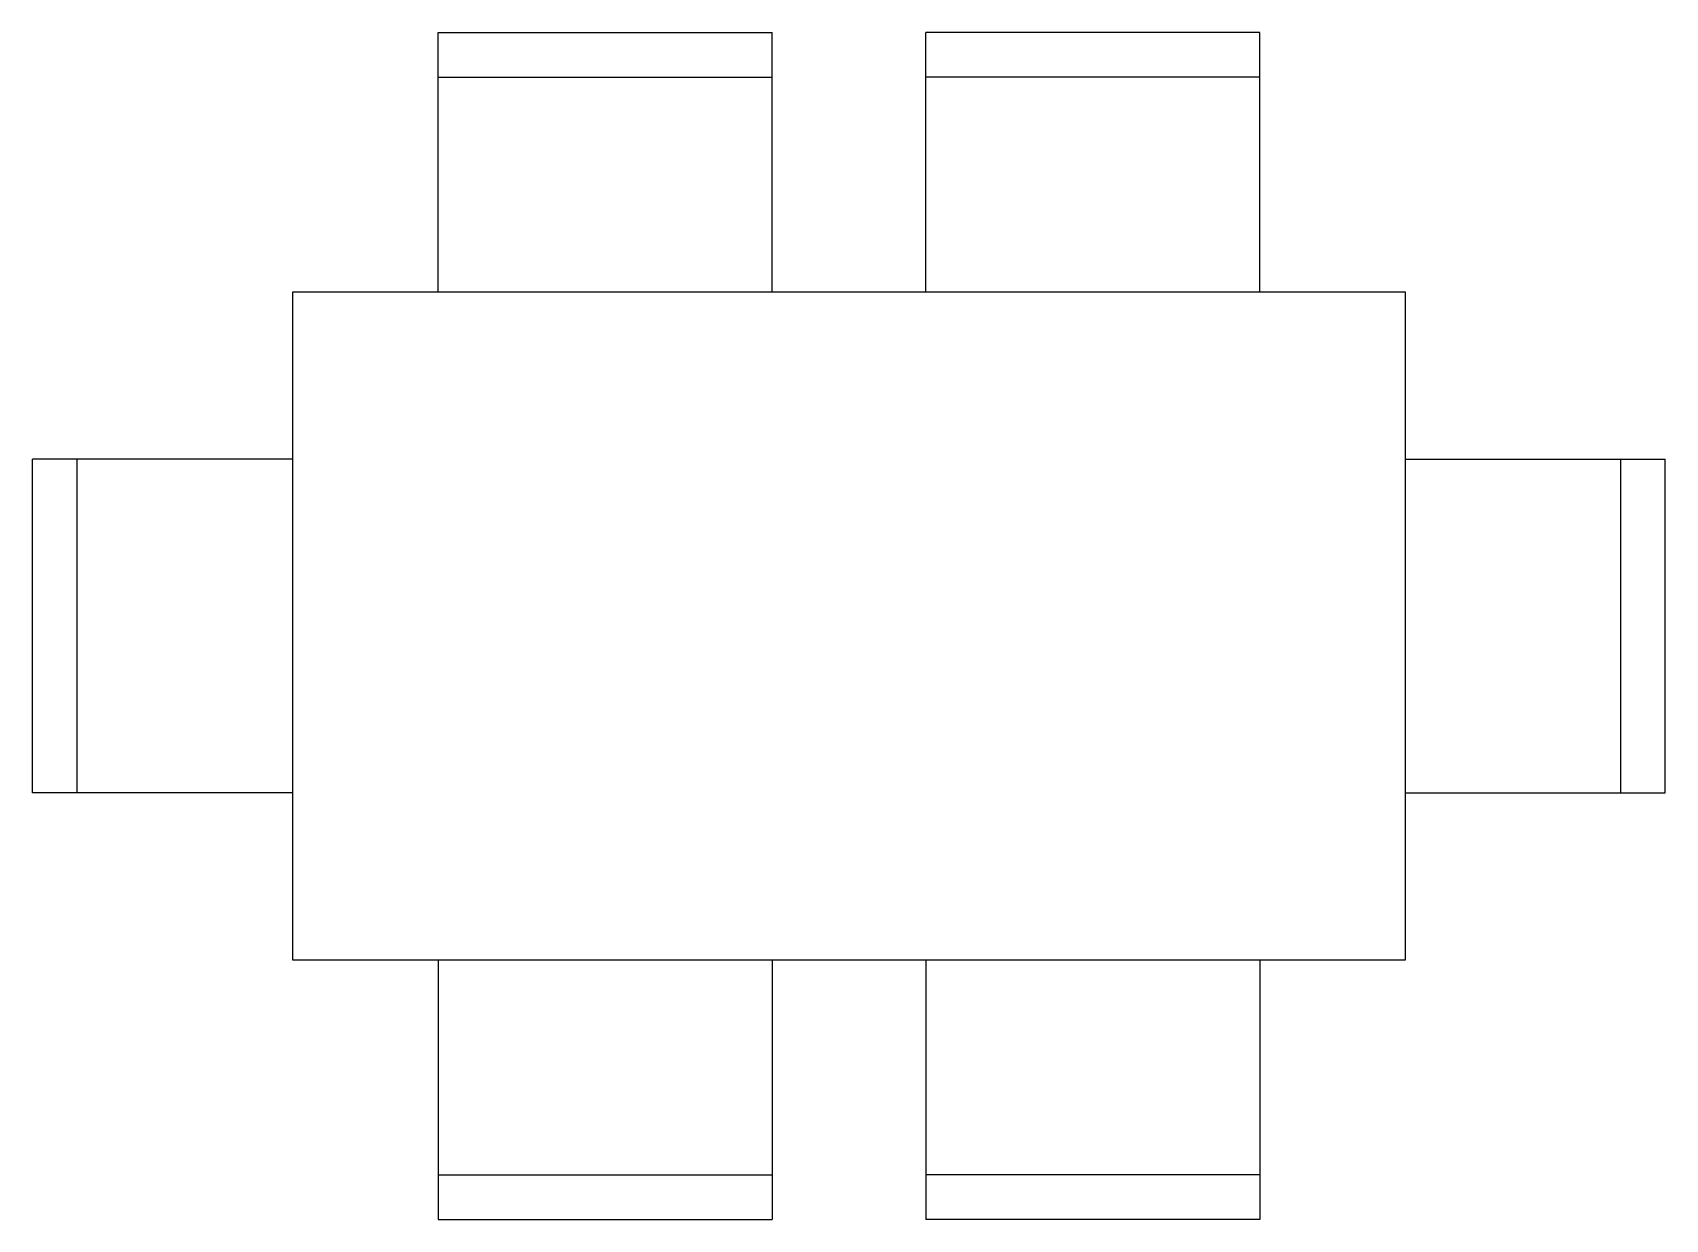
# Model space of a CAD drawing. Header units: millimetres. Extents: x -973.22 to -971.02, y 2592.14 to 2593.74.
import ezdxf

# ---------------------------------------------------------------- set-up
doc = ezdxf.new("R2010")
doc.units = ezdxf.units.MM
doc.header["$LTSCALE"] = 10
doc.layers.add('Móveis_mesas', color=2, linetype='Continuous')

msp = doc.modelspace()

# ---------------------------------------------------------------- linework, layer by layer
at = {"layer": 'Móveis_mesas'}
for p, q in [((-972.6761, 2593.3893), (-972.6761, 2593.7393)), ((-972.6761, 2593.7393), (-972.2261, 2593.7393)), ((-972.6761, 2593.7393), (-972.2261, 2593.7393)), ((-972.6761, 2593.3893), (-972.6761, 2593.7393)), ((-972.2261, 2593.3893), (-972.2261, 2593.7393)), ((-972.2261, 2593.3893), (-972.2261, 2593.7393)), ((-972.0189, 2593.3893), (-972.0189, 2593.7393)), ((-971.5689, 2593.7393), (-972.0189, 2593.7393)), ((-971.5689, 2593.7393), (-972.0189, 2593.7393)), ((-972.0189, 2593.3893), (-972.0189, 2593.7393)), ((-971.5689, 2593.3893), (-971.5689, 2593.7393)), ((-971.5689, 2593.3893), (-971.5689, 2593.7393)), ((-972.6761, 2593.6793), (-972.2261, 2593.6793)), ((-972.6761, 2593.6793), (-972.2261, 2593.6793)), ((-971.5689, 2593.6793), (-972.0189, 2593.6793)), ((-971.5689, 2593.6793), (-972.0189, 2593.6793)), ((-972.8725, 2593.1643), (-973.2225, 2593.1643)), ((-973.2225, 2592.7143), (-973.2225, 2593.1643)), ((-973.2225, 2592.7143), (-973.2225, 2593.1643)), ((-972.8725, 2593.1643), (-973.2225, 2593.1643)), ((-973.1625, 2592.7143), (-973.1625, 2593.1643)), ((-973.1625, 2592.7143), (-973.1625, 2593.1643)), ((-971.3725, 2593.1643), (-971.0225, 2593.1643)), ((-971.3725, 2593.1643), (-971.0225, 2593.1643)), ((-971.0825, 2592.7143), (-971.0825, 2593.1643)), ((-971.0825, 2592.7143), (-971.0825, 2593.1643)), ((-971.0225, 2592.7143), (-971.0225, 2593.1643)), ((-971.0225, 2592.7143), (-971.0225, 2593.1643)), ((-972.8725, 2592.7143), (-973.2225, 2592.7143)), ((-972.8725, 2592.7143), (-973.2225, 2592.7143)), ((-971.3725, 2592.7143), (-971.0225, 2592.7143)), ((-971.3725, 2592.7143), (-971.0225, 2592.7143)), ((-972.6761, 2592.4893), (-972.6761, 2592.1393)), ((-972.6761, 2592.4893), (-972.6761, 2592.1393)), ((-972.2261, 2592.4893), (-972.2261, 2592.1393)), ((-972.2261, 2592.4893), (-972.2261, 2592.1393)), ((-972.0189, 2592.4893), (-972.0189, 2592.1393)), ((-972.0189, 2592.4893), (-972.0189, 2592.1393)), ((-971.5689, 2592.4893), (-971.5689, 2592.1393)), ((-971.5689, 2592.4893), (-971.5689, 2592.1393)), ((-972.6761, 2592.1993), (-972.2261, 2592.1993)), ((-972.6761, 2592.1993), (-972.2261, 2592.1993)), ((-971.5689, 2592.1993), (-972.0189, 2592.1993)), ((-971.5689, 2592.1993), (-972.0189, 2592.1993)), ((-972.6761, 2592.1393), (-972.2261, 2592.1393)), ((-972.6761, 2592.1393), (-972.2261, 2592.1393)), ((-971.5689, 2592.1393), (-972.0189, 2592.1393)), ((-971.5689, 2592.1393), (-972.0189, 2592.1393))]:
    msp.add_line(p, q, dxfattribs=at)
msp.add_lwpolyline([(-972.8725, 2592.4893), (-971.3725, 2592.4893), (-971.3725, 2593.3893), (-972.8725, 2593.3893)], close=True, dxfattribs=at)

doc.saveas('drawing.dxf')
